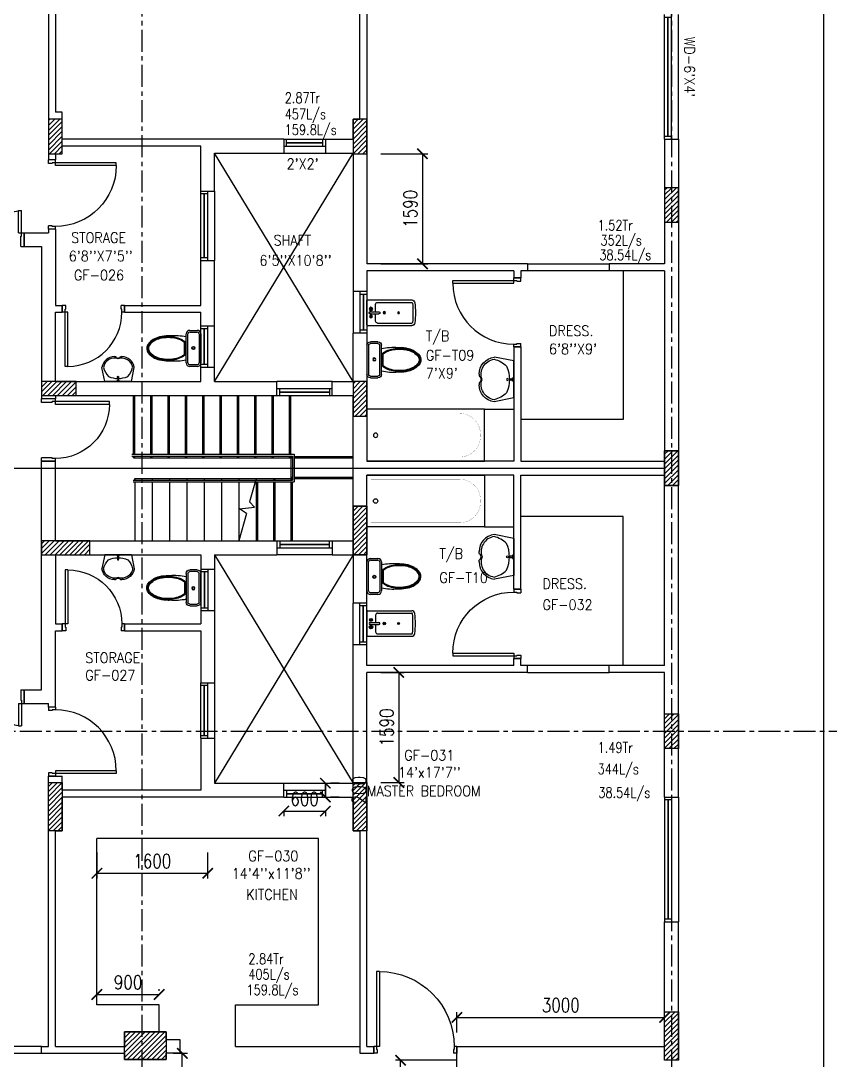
# Model space of a CAD drawing. Header units: millimetres. Extents: x -1288794 to 2153086, y -2701644 to -1428868.
# Drawn here: x 474160 to 485851, y -1500119 to -1485109 of the extents above; entities that cross this region are included whole.
import ezdxf

# ---------------------------------------------------------------- set-up
doc = ezdxf.new("R2010")
doc.units = ezdxf.units.MM
doc.header["$LTSCALE"] = 100
doc.header["$PDMODE"] = 34
doc.linetypes.add('CENTER', pattern=[50.8, 31.75, -6.35, 6.35, -6.35])
doc.linetypes.add('DASHED2', pattern=[9.525, 6.35, -3.175])
for name, color, linetype in [('A-ANNO-TEXT', 8, 'Continuous'), ('A-AREA', 8, 'CENTER'), ('A-DOOR', 4, 'Continuous'), ('A-FLOR-OVHD', 4, 'DASHED2'), ('A-FLOR-PFIX', 8, 'Continuous'), ('A-FLOR-SPCL', 8, 'Continuous'), ('A-FLOR-STRS', 8, 'Continuous'), ('A-GLAZ', 5, 'Continuous'), ('A-GRID', 253, 'CENTER'), ('A-WALL-FULL', 8, 'Continuous'), ('AC-HLTEXT', 100, 'Continuous'), ('AC-SAD TEXT', 3, 'Continuous'), ('S-COL- HACT.', 9, 'Continuous'), ('S-COL.', 8, 'Continuous')]:
    doc.layers.add(name, color=color, linetype=linetype)
doc.styles.add('ROMANS', font='romans.shx', dxfattribs={"width": 0.8})
doc.styles.add('SIMPLEX', font='simplex.shx', dxfattribs={"width": 0.8})
doc.dimstyles.new('100 of DIM2', dxfattribs={"dimscale": 0, "dimtxt": 200, "dimasz": 150, "dimexe": 75, "dimexo": 200, "dimgap": 75, "dimtad": 1, "dimdec": 0, "dimrnd": 5, "dimzin": 0, "dimdsep": 46, "dimtxsty": 'ROMANS', "dimblk": 'ARCHTICK', "dimcen": 100, "dimclrd": 94, "dimclre": 94, "dimclrt": 2, "dimadec": 0, "dimazin": 0, "dimtfac": 1, "dimtdec": 0, "dimtofl": 0, "dimtmove": 2, "dimatfit": 3, "dimldrblk": 'OPEN90', "dimfxl": 75, "dimtolj": 1, "dimtzin": 0, "dimarcsym": 0})
pattern_1 = [(45, (1580014.344, -1109556.65), (-35.355339, 35.355339), [])]

# ---------------------------------------------------------------- blocks, each defined once
blk = doc.blocks.new('W-180')
for p, q in [((1800, 100), (0, 100)), ((1800, 0), (0, 0)), ((40, 0), (40, 100)), ((1760, 100), (1760, 0))]:
    blk.add_line(p, q)
at = {"linetype": 'Continuous'}
for p, q in [((1760, 53), (40, 53)), ((1760, 47), (40, 47))]:
    blk.add_line(p, q, dxfattribs=at)
blk = doc.blocks.new('D-100-R1')
for p, q in [((-80, 980), (-80, 100)), ((-80, 980), (-40, 980)), ((-40, 980), (-40, 55)), ((-1000, 100), (-1000, 0)), ((-1000, 100), (-960, 100)), ((-960, 100), (-960, 55)), ((-960, 55), (-950, 55)), ((-950, 55), (-950, 0)), ((-80, 100), (0, 100)), ((-50, 55), (-50, 0)), ((-50, 55), (-40, 55)), ((-50, 0), (0, 0)), ((0, 100), (0, 0)), ((-1000, 0), (-950, 0))]:
    blk.add_line(p, q)
at = {"linetype": 'Continuous'}
blk.add_arc((-80, 100), 880, 90, 180, dxfattribs=at)
blk = doc.blocks.new('LAV-4')
for p, q in [((-266, 0), (-322, -283)), ((-266, 0), (268, 0)), ((268, 0), (324, -280)), ((-48, -500), (-75, -500)), ((75, -500), (50, -500))]:
    blk.add_line(p, q)
for points in [[(-25, 0), (-25, -18), (25, -18), (25, 0)], [(-9, -20), (-9, -57), (8, -57), (8, -20)]]:
    blk.add_lwpolyline(points, close=True)
blk.add_circle((0, -91), 15.4)
for centre, radius, start, end in [((74, -366), 375, 135.3333, 167.1432), ((0, -539), 477, 66.1261, 113.874), ((-74, -366), 375, 12.5199, 44.6667), ((-75, -250), 250, 187.6784, 270), ((-75, -250), 220, 188.5814, 289.9523), ((75, -250), 220, 250.0878, 350.8515), ((75, -250), 250, 270, 353.0121), ((1, -527), 55.9, 28.7827, 151.2173), ((50, -499), 0, 238.1883, 0)]:
    blk.add_arc(centre, radius, start, end)
blk = doc.blocks.new('BT-2')
blk.add_lwpolyline([(0, 750), (1700, 750), (1700, 0), (0, 0)], close=True)
at = {"const_width": 2}
blk.add_lwpolyline([(60, 690), (1340, 690, -0.414214), (1640, 390), (1640, 360, -0.414214), (1340, 60), (60, 60)], format="xyb", close=True, dxfattribs=at)
blk.add_circle((125, 375), 31.9)
blk = doc.blocks.new('W-80')
for p, q in [((800, 100), (0, 100)), ((800, 0), (0, 0)), ((40, 0), (40, 100)), ((760, 100), (760, 0))]:
    blk.add_line(p, q)
at = {"linetype": 'Continuous'}
for p, q in [((760, 53), (40, 53)), ((760, 47), (40, 47))]:
    blk.add_line(p, q, dxfattribs=at)
blk = doc.blocks.new('BIDET-1')
for p, q in [((175, 0), (-175, 0)), ((-185, -10), (-185, -649)), ((-15, -125), (-120, -125)), ((-39, -59), (-69, -59)), ((-54, -44), (-54, -74)), ((-15, -54), (-15, -174)), ((15, -54), (15, -174)), ((120, -125), (15, -125)), ((39, -59), (69, -59)), ((54, -44), (54, -74)), ((185, -10), (185, -649)), ((-150, -155), (-150, -649)), ((12, -250), (-12, -250)), ((-9, -259), (9, -241)), ((-9, -241), (9, -259)), ((0, -238), (0, -262)), ((150, -155), (150, -649))]:
    blk.add_line(p, q)
for centre, radius in [((-54, -59), 25), ((-54, -59), 20), ((-54, -59), 15.2), ((-54, -59), 10.2), ((54, -59), 20), ((54, -59), 15.2), ((54, -59), 10.2), ((0, -250), 17.5), ((0, -250), 12.5), ((0, -457), 12.5), ((0, -457), 10)]:
    blk.add_circle(centre, radius)
for centre, radius, start, end in [((-175, -10), 10, 90, 180), ((175, -10), 10, 0, 90), ((-120, -155), 30, 90, 180), ((0, -54), 20, 318.5904, 221.4096), ((0, -54), 15, 0, 180), ((120, -155), 30, 0, 90), ((0, -174), 15, 180, 0), ((-140, -649), 45, 180, 265.2062), ((-140, -649), 10, 180, 265.2062), ((0, 1020), 1720, 265.2062, 274.7938), ((0, 1020), 1685, 265.2062, 274.7938), ((140, -649), 10, 274.7938, 0), ((140, -649), 45, 274.7938, 0)]:
    blk.add_arc(centre, radius, start, end)
blk = doc.blocks.new('WC-1')
for p, q in [((-210, 0), (210, 0)), ((-260, -160), (-260, -50)), ((-235, -160), (-235, -50)), ((-210, -25), (210, -25)), ((235, -50), (235, -160)), ((260, -50), (260, -160)), ((210, -185), (-210, -185)), ((210, -210), (-210, -210)), ((91, -223), (-91, -223)), ((86, -235), (-86, -235))]:
    blk.add_line(p, q)
for radius in [22.1, 17.1]:
    blk.add_circle((-6, -107), radius)
for centre, radius, start, end in [((-210, -50), 50, 90, 180), ((-210, -50), 25, 90, 180), ((210, -50), 50, 360, 90), ((210, -50), 25, 360, 90), ((-210, -160), 50, 180, 270), ((-210, -160), 25, 180, 270), ((722, -383), 904, 168.9529, 184.0632), ((178, -428), 341, 149.8586, 166.4766), ((178, -428), 328, 149.8586, 166.4766), ((69, -365), 214, 138.4152, 149.8586), ((69, -365), 201, 139.9943, 149.8586), ((-69, -365), 201, 30.1414, 40.0057), ((-69, -365), 214, 30.1414, 41.5848), ((-178, -428), 328, 13.5234, 30.1414), ((-178, -428), 341, 13.5234, 30.1414), ((210, -160), 25, 270, 360), ((210, -160), 50, 270, 360), ((352, -470), 532, 177.5541, 180), ((352, -470), 520, 166.4766, 180), ((352, -470), 507, 166.4766, 180), ((-352, -470), 507, 360, 13.5234), ((-352, -470), 520, 360, 13.5234), ((-352, -470), 532, 360, 2.4459), ((352, -470), 532, 180, 193.5234), ((352, -470), 520, 180, 193.5234), ((178, -512), 353, 193.5234, 210.1414), ((352, -470), 507, 180, 193.5234), ((178, -512), 341, 193.5234, 210.1414), ((178, -512), 328, 193.5234, 210.1414), ((-178, -512), 328, 329.8586, 346.4766), ((-178, -512), 341, 329.8586, 346.4766), ((-178, -512), 353, 329.8586, 346.4766), ((-352, -470), 507, 346.4766, 360), ((-352, -470), 520, 346.4766, 360), ((-352, -470), 532, 346.4766, 360), ((69, -575), 226, 210.1414, 234.4972), ((69, -575), 214, 210.1414, 234.4972), ((69, -575), 201, 210.1414, 234.4972), ((0, -672), 95.9, 234.4972, 270), ((0, -672), 83.4, 234.4972, 270), ((0, -672), 83.4, 270, 305.5028), ((0, -672), 95.9, 270, 305.5028), ((-69, -575), 201, 305.5028, 329.8586), ((-69, -575), 214, 305.5028, 329.8586), ((-69, -575), 226, 305.5028, 329.8586), ((0, -672), 108, 234.4972, 270), ((0, -672), 108, 270, 305.5028)]:
    blk.add_arc(centre, radius, start, end)
at = {"linetype": 'Continuous', "ltscale": 50}
blk.add_arc((-722, -383), 904, 355.9368, 11.0471, dxfattribs=at)
blk = doc.blocks.new('W-60')
for p, q in [((600, 100), (0, 100)), ((600, 0), (0, 0)), ((40, 0), (40, 100)), ((560, 100), (560, 0))]:
    blk.add_line(p, q)
at = {"linetype": 'Continuous'}
for p, q in [((560, 53), (40, 53)), ((560, 47), (40, 47))]:
    blk.add_line(p, q, dxfattribs=at)
blk = doc.blocks.new('D-130-R')
for p, q in [((1220, 200), (1220, 1100)), ((1220, 1100), (1260, 1100)), ((1260, 200), (1260, 1100)), ((80, 520), (40, 520)), ((40, 200), (40, 520)), ((80, 200), (80, 520)), ((0, 0), (0, 200)), ((80, 200), (0, 200)), ((40, 150), (40, 200)), ((1300, 200), (1220, 200)), ((1260, 150), (1260, 200)), ((1300, 0), (1300, 200)), ((50, 0), (0, 0)), ((50, 150), (40, 150)), ((50, 0), (50, 150)), ((1260, 150), (1250, 150)), ((1250, 0), (1250, 150)), ((1300, 0), (1250, 0))]:
    blk.add_line(p, q)
for centre, radius, start, end in [((1260, 200), 900, 92.5473, 180), ((40, 200), 320, 0, 82.8192)]:
    blk.add_arc(centre, radius, start, end)
blk = doc.blocks.new('D-90-R1')
for p, q in [((-80, 880), (-40, 880)), ((-80, 880), (-80, 100)), ((-40, 880), (-40, 55)), ((-900, 100), (-860, 100)), ((-900, 100), (-900, 0)), ((-860, 100), (-860, 55)), ((-860, 55), (-850, 55)), ((-850, 55), (-850, 0)), ((-80, 100), (0, 100)), ((-50, 55), (-40, 55)), ((-50, 55), (-50, 0)), ((-50, 0), (0, 0)), ((0, 100), (0, 0)), ((-900, 0), (-850, 0))]:
    blk.add_line(p, q)
at = {"linetype": 'Continuous'}
blk.add_arc((-80, 100), 780, 90, 180, dxfattribs=at)
blk = doc.blocks.new('W-100')
for p, q in [((1000, 100), (0, 100)), ((1000, 0), (0, 0)), ((40, 0), (40, 100)), ((960, 100), (960, 0))]:
    blk.add_line(p, q)
at = {"linetype": 'Continuous'}
for p, q in [((960, 53), (40, 53)), ((960, 47), (40, 47))]:
    blk.add_line(p, q, dxfattribs=at)
blk = doc.blocks.new('D-90-R')
for p, q in [((-80, 980), (-40, 980)), ((-80, 980), (-80, 200)), ((-40, 980), (-40, 155)), ((-900, 200), (-860, 200)), ((-900, 200), (-900, 0)), ((-860, 200), (-860, 155)), ((-860, 155), (-850, 155)), ((-850, 155), (-850, 0)), ((-80, 200), (0, 200)), ((-50, 155), (-40, 155)), ((-50, 155), (-50, 0)), ((0, 200), (0, 0)), ((-50, 0), (0, 0)), ((-900, 0), (-850, 0))]:
    blk.add_line(p, q)
at = {"linetype": 'Continuous'}
blk.add_arc((-80, 200), 780, 90, 180, dxfattribs=at)
blk = doc.blocks.new('D-120-R1')
for p, q in [((-80, 1180), (-40, 1180)), ((-80, 1180), (-80, 100)), ((-40, 1180), (-40, 55)), ((-1200, 100), (-1160, 100)), ((-1200, 100), (-1200, 0)), ((-1160, 100), (-1160, 55)), ((-1160, 55), (-1150, 55)), ((-1150, 55), (-1150, 0)), ((-80, 100), (0, 100)), ((-50, 55), (-40, 55)), ((-50, 55), (-50, 0)), ((-50, 0), (0, 0)), ((0, 100), (0, 0)), ((-1200, 0), (-1150, 0))]:
    blk.add_line(p, q)
at = {"linetype": 'Continuous'}
blk.add_arc((-80, 100), 1080, 90, 180, dxfattribs=at)
blk = doc.blocks.new('_ArchTick')
at = {"color": 0, "linetype": 'ByBlock', "const_width": 0.15}
blk.add_lwpolyline([(-0.5, -0.5), (0.5, 0.5)], dxfattribs=at)
blk = doc.blocks.new('*D101')
at = {"layer": 'AC-HLTEXT', "color": 94, "lineweight": -2, "transparency": 16777216}
for p, q in [((479359, -1487029), (480037, -1487029)), ((479962, -1487029), (479962, -1488619)), ((479359, -1488619), (480037, -1488619))]:
    blk.add_line(p, q, dxfattribs=at)
at = {"layer": 'Defpoints', "color": 0, "transparency": 16777216}
for p in [(479159, -1487029), (479159, -1488619), (479962, -1488619)]:
    blk.add_point(p, dxfattribs=at)
at = {"layer": 'AC-HLTEXT', "color": 94, "lineweight": -2, "transparency": 16777216, "xscale": 150, "yscale": 150, "zscale": 150}
for p, rotation in [((479962, -1487029), 90), ((479962, -1488619), 270)]:
    blk.add_blockref('_ArchTick', p, dxfattribs=dict(at, rotation=rotation))
at = {"layer": 'AC-HLTEXT', "color": 2, "transparency": 16777216, "insert": (479787, -1487824), "char_height": 200, "attachment_point": 5, "rotation": 90, "style": 'ROMANS'}
blk.add_mtext('\\A1;1590', dxfattribs=at)
blk = doc.blocks.new('*D120')
at = {"layer": 'AC-HLTEXT', "color": 94, "lineweight": -2, "transparency": 16777216}
for p, q in [((479359, -1494519), (479695, -1494519)), ((479620, -1494519), (479620, -1496108)), ((479359, -1496108), (479695, -1496108))]:
    blk.add_line(p, q, dxfattribs=at)
at = {"layer": 'Defpoints', "color": 0, "transparency": 16777216}
for p in [(479159, -1494519), (479159, -1496108), (479620, -1496108)]:
    blk.add_point(p, dxfattribs=at)
at = {"layer": 'AC-HLTEXT', "color": 94, "lineweight": -2, "transparency": 16777216, "xscale": 150, "yscale": 150, "zscale": 150}
for p, rotation in [((479620, -1494519), 90), ((479620, -1496108), 270)]:
    blk.add_blockref('_ArchTick', p, dxfattribs=dict(at, rotation=rotation))
at = {"layer": 'AC-HLTEXT', "color": 2, "transparency": 16777216, "insert": (479445, -1495313), "char_height": 200, "attachment_point": 5, "rotation": 90, "style": 'ROMANS'}
blk.add_mtext('\\A1;1590', dxfattribs=at)
blk = doc.blocks.new('*D121')
at = {"layer": 'AC-HLTEXT', "color": 94, "lineweight": -2, "transparency": 16777216}
for p, q in [((480459, -1499719), (480459, -1499425)), ((483459, -1499719), (483459, -1499425)), ((480459, -1499500), (483459, -1499500))]:
    blk.add_line(p, q, dxfattribs=at)
at = {"layer": 'Defpoints', "color": 0, "transparency": 16777216}
for p in [(483459, -1499500), (480459, -1499919), (483459, -1499919)]:
    blk.add_point(p, dxfattribs=at)
at = {"layer": 'AC-HLTEXT', "color": 94, "lineweight": -2, "transparency": 16777216, "xscale": 150, "yscale": 150, "zscale": 150, "rotation": 180}
blk.add_blockref('_ArchTick', (480459, -1499500), dxfattribs=at)
at = {"layer": 'AC-HLTEXT', "color": 94, "lineweight": -2, "transparency": 16777216, "xscale": 150, "yscale": 150, "zscale": 150}
blk.add_blockref('_ArchTick', (483459, -1499500), dxfattribs=at)
at = {"layer": 'AC-HLTEXT', "color": 2, "transparency": 16777216, "insert": (481959, -1499325), "char_height": 200, "attachment_point": 5, "style": 'ROMANS'}
blk.add_mtext('\\A1;3000', dxfattribs=at)
blk = doc.blocks.new('*D126')
at = {"layer": 'AC-HLTEXT', "color": 94, "lineweight": -2, "transparency": 16777216}
for p, q in [((476359, -1500019), (476568, -1500019)), ((476493, -1501569), (476493, -1500019)), ((476359, -1501569), (476568, -1501569))]:
    blk.add_line(p, q, dxfattribs=at)
at = {"layer": 'Defpoints', "color": 0, "transparency": 16777216}
for p in [(476159, -1500019), (476493, -1500019), (476159, -1501569)]:
    blk.add_point(p, dxfattribs=at)
at = {"layer": 'AC-HLTEXT', "color": 94, "lineweight": -2, "transparency": 16777216, "xscale": 150, "yscale": 150, "zscale": 150}
for p, rotation in [((476493, -1500019), 90), ((476493, -1501569), 270)]:
    blk.add_blockref('_ArchTick', p, dxfattribs=dict(at, rotation=rotation))
at = {"layer": 'AC-HLTEXT', "color": 2, "transparency": 16777216, "insert": (476318, -1500794), "char_height": 200, "attachment_point": 5, "rotation": 90, "style": 'ROMANS'}
blk.add_mtext('\\A1;1550', dxfattribs=at)
blk = doc.blocks.new('*D127')
at = {"layer": 'AC-HLTEXT', "color": 94, "lineweight": -2, "transparency": 16777216}
for p, q in [((480459, -1500119), (479570, -1500119)), ((479645, -1501619), (479645, -1500119)), ((480459, -1501619), (479570, -1501619))]:
    blk.add_line(p, q, dxfattribs=at)
at = {"layer": 'Defpoints', "color": 0, "transparency": 16777216}
for p in [(479645, -1500119), (480659, -1500119), (480659, -1501619)]:
    blk.add_point(p, dxfattribs=at)
at = {"layer": 'AC-HLTEXT', "color": 94, "lineweight": -2, "transparency": 16777216, "xscale": 150, "yscale": 150, "zscale": 150}
for p, rotation in [((479645, -1500119), 90), ((479645, -1501619), 270)]:
    blk.add_blockref('_ArchTick', p, dxfattribs=dict(at, rotation=rotation))
at = {"layer": 'AC-HLTEXT', "color": 2, "transparency": 16777216, "insert": (479470, -1500869), "char_height": 200, "attachment_point": 5, "rotation": 90, "style": 'ROMANS'}
blk.add_mtext('\\A1;1500', dxfattribs=at)
blk = doc.blocks.new('*D128')
at = {"layer": 'AC-HLTEXT', "color": 94, "lineweight": -2, "transparency": 16777216}
for p, q in [((475259, -1499119), (475259, -1499095)), ((475259, -1499170), (476159, -1499170)), ((476159, -1499119), (476159, -1499095))]:
    blk.add_line(p, q, dxfattribs=at)
at = {"layer": 'Defpoints', "color": 0, "transparency": 16777216}
for p in [(476159, -1499170), (475259, -1499319), (476159, -1499319)]:
    blk.add_point(p, dxfattribs=at)
at = {"layer": 'AC-HLTEXT', "color": 94, "lineweight": -2, "transparency": 16777216, "xscale": 150, "yscale": 150, "zscale": 150, "rotation": 180}
blk.add_blockref('_ArchTick', (475259, -1499170), dxfattribs=at)
at = {"layer": 'AC-HLTEXT', "color": 94, "lineweight": -2, "transparency": 16777216, "xscale": 150, "yscale": 150, "zscale": 150}
blk.add_blockref('_ArchTick', (476159, -1499170), dxfattribs=at)
at = {"layer": 'AC-HLTEXT', "color": 2, "transparency": 16777216, "insert": (475709, -1498995), "char_height": 200, "attachment_point": 5, "style": 'ROMANS'}
blk.add_mtext('\\A1;900', dxfattribs=at)
blk = doc.blocks.new('*D129')
at = {"layer": 'AC-HLTEXT', "color": 94, "lineweight": -2, "transparency": 16777216}
for p, q in [((475259, -1497119), (475259, -1497494)), ((476859, -1497119), (476859, -1497494)), ((475259, -1497419), (476859, -1497419))]:
    blk.add_line(p, q, dxfattribs=at)
at = {"layer": 'Defpoints', "color": 0, "transparency": 16777216}
for p in [(475259, -1496919), (476859, -1496919), (476859, -1497419)]:
    blk.add_point(p, dxfattribs=at)
at = {"layer": 'AC-HLTEXT', "color": 94, "lineweight": -2, "transparency": 16777216, "xscale": 150, "yscale": 150, "zscale": 150, "rotation": 180}
blk.add_blockref('_ArchTick', (475259, -1497419), dxfattribs=at)
at = {"layer": 'AC-HLTEXT', "color": 94, "lineweight": -2, "transparency": 16777216, "xscale": 150, "yscale": 150, "zscale": 150}
blk.add_blockref('_ArchTick', (476859, -1497419), dxfattribs=at)
at = {"layer": 'AC-HLTEXT', "color": 2, "transparency": 16777216, "insert": (476059, -1497244), "char_height": 200, "attachment_point": 5, "style": 'ROMANS'}
blk.add_mtext('\\A1;1600', dxfattribs=at)
blk = doc.blocks.new('*D130')
at = {"layer": 'AC-HLTEXT', "color": 94, "lineweight": -2, "transparency": 16777216}
for p, q in [((478559, -1496119), (478559, -1496319)), ((478759, -1496119), (478634, -1496119)), ((478759, -1496319), (478634, -1496319))]:
    blk.add_line(p, q, dxfattribs=at)
at = {"layer": 'Defpoints', "color": 0, "transparency": 16777216}
for p in [(478559, -1496119), (478559, -1496319), (478559, -1496319)]:
    blk.add_point(p, dxfattribs=at)
at = {"layer": 'AC-HLTEXT', "color": 94, "lineweight": -2, "transparency": 16777216, "xscale": 150, "yscale": 150, "zscale": 150}
for p, rotation in [((478559, -1496119), 90), ((478559, -1496319), 270)]:
    blk.add_blockref('_ArchTick', p, dxfattribs=dict(at, rotation=rotation))
at = {"layer": 'AC-HLTEXT', "color": 2, "transparency": 16777216, "insert": (479047, -1496219), "char_height": 200, "attachment_point": 5, "rotation": 90, "style": 'ROMANS'}
blk.add_mtext('\\A1;200', dxfattribs=at)
blk = doc.blocks.new('*D131')
at = {"layer": 'AC-HLTEXT', "color": 94, "lineweight": -2, "transparency": 16777216}
for p, q in [((477959, -1496519), (477959, -1496596)), ((477959, -1496521), (478559, -1496521)), ((478559, -1496519), (478559, -1496596))]:
    blk.add_line(p, q, dxfattribs=at)
at = {"layer": 'Defpoints', "color": 0, "transparency": 16777216}
for p in [(477959, -1496319), (478559, -1496319), (478559, -1496521)]:
    blk.add_point(p, dxfattribs=at)
at = {"layer": 'AC-HLTEXT', "color": 94, "lineweight": -2, "transparency": 16777216, "xscale": 150, "yscale": 150, "zscale": 150, "rotation": 180}
blk.add_blockref('_ArchTick', (477959, -1496521), dxfattribs=at)
at = {"layer": 'AC-HLTEXT', "color": 94, "lineweight": -2, "transparency": 16777216, "xscale": 150, "yscale": 150, "zscale": 150}
blk.add_blockref('_ArchTick', (478559, -1496521), dxfattribs=at)
at = {"layer": 'AC-HLTEXT', "color": 2, "transparency": 16777216, "insert": (478259, -1496346), "char_height": 200, "attachment_point": 5, "style": 'ROMANS'}
blk.add_mtext('\\A1;600', dxfattribs=at)

msp = doc.modelspace()

# ---------------------------------------------------------------- hatches: boundary and pattern name
at = {"layer": 'S-COL- HACT.', "linetype": 'Continuous', "ltscale": 3}
h = msp.add_hatch(dxfattribs=at)
h.set_pattern_fill('ANSI31', color=256, scale=400, style=0)
h.set_pattern_definition(pattern_1)
h.paths.add_polyline_path([(474559.2, -1486529.4), (474559.2, -1487029.4), (474759.2, -1487029.4), (474759.2, -1486529.4)])
h = msp.add_hatch(dxfattribs=at)
h.set_pattern_fill('ANSI31', color=256, scale=400, style=0)
h.set_pattern_definition(pattern_1)
h.paths.add_polyline_path([(478959.2, -1486529.4), (478959.2, -1487029.4), (479159.2, -1487029.4), (479159.2, -1486529.4)])
h = msp.add_hatch(dxfattribs=at)
h.set_pattern_fill('ANSI31', color=256, scale=400, style=0)
h.set_pattern_definition(pattern_1)
h.paths.add_polyline_path([(483459.2, -1487518.6), (483459.2, -1488018.6), (483659.2, -1488018.6), (483659.2, -1487518.6)])
h = msp.add_hatch(dxfattribs=at)
h.set_pattern_fill('ANSI31', color=256, scale=400, style=0)
h.set_pattern_definition(pattern_1)
h.paths.add_polyline_path([(474459.2, -1490518.6), (474959.2, -1490518.6), (474959.2, -1490318.6), (474459.2, -1490318.6)])
h = msp.add_hatch(dxfattribs=at)
h.set_pattern_fill('ANSI31', color=256, scale=400, style=0)
h.set_pattern_definition(pattern_1)
h.paths.add_polyline_path([(478959.2, -1490818.6), (479159.2, -1490818.6), (479159.2, -1490318.6), (478959.2, -1490318.6)])
h = msp.add_hatch(dxfattribs=at)
h.set_pattern_fill('ANSI31', color=256, scale=400, style=0)
h.set_pattern_definition(pattern_1)
h.paths.add_polyline_path([(483459.2, -1491818.6), (483459.2, -1491318.6), (483659.2, -1491318.6), (483659.2, -1491818.6)])
h = msp.add_hatch(dxfattribs=at)
h.set_pattern_fill('ANSI31', color=256, scale=400, style=0)
h.set_pattern_definition(pattern_1)
h.paths.add_polyline_path([(478959.2, -1492818.6), (479159.2, -1492818.6), (479159.2, -1492118.6), (478959.2, -1492118.6)])
h = msp.add_hatch(dxfattribs=at)
h.set_pattern_fill('ANSI31', color=256, scale=400, style=0)
h.set_pattern_definition(pattern_1)
h.paths.add_polyline_path([(474459.2, -1492818.6), (475159.2, -1492818.6), (475159.2, -1492618.6), (474459.2, -1492618.6)])
h = msp.add_hatch(dxfattribs=at)
h.set_pattern_fill('ANSI31', color=256, scale=400, style=0)
h.set_pattern_definition(pattern_1)
h.paths.add_polyline_path([(483459.2, -1495618.6), (483459.2, -1495118.6), (483659.2, -1495118.6), (483659.2, -1495618.6)])
h = msp.add_hatch(dxfattribs=at)
h.set_pattern_fill('ANSI31', color=256, scale=400, style=0)
h.set_pattern_definition(pattern_1)
h.paths.add_polyline_path([(474559.2, -1496807.9), (474559.2, -1496107.9), (474759.2, -1496107.9), (474759.2, -1496807.9)])
h = msp.add_hatch(dxfattribs=at)
h.set_pattern_fill('ANSI31', color=256, scale=400, style=0)
h.set_pattern_definition(pattern_1)
h.paths.add_polyline_path([(478959.2, -1496807.9), (478959.2, -1496107.9), (479159.2, -1496107.9), (479159.2, -1496807.9)])
h = msp.add_hatch(dxfattribs=at)
h.set_pattern_fill('ANSI31', color=256, scale=400, style=0)
h.set_pattern_definition(pattern_1)
h.paths.add_polyline_path([(483459.2, -1500118.6), (483459.2, -1499418.6), (483659.2, -1499418.6), (483659.2, -1500118.6)])
h = msp.add_hatch(dxfattribs=at)
h.set_pattern_fill('ANSI31', color=256, scale=400, style=0)
h.set_pattern_definition([(45, (1580014.344, -1109546.65), (-35.355339, 35.355339), [])])
h.paths.add_polyline_path([(475659.2, -1499708.6), (476259.2, -1499708.6), (476259.2, -1500108.6), (475659.2, -1500108.6)])

# ---------------------------------------------------------------- linework, layer by layer
at = {"layer": 'A-AREA', "ltscale": 15}
msp.add_line((485759.2, -1512568.6), (485759.2, -1469568.6), dxfattribs=at)
at = {"layer": 'A-FLOR-OVHD', "linetype": 'Continuous', "ltscale": 3}
for p, q in [((481480, -1488618.6), (482659.2, -1488618.6)), ((482659.2, -1488718.6), (481480, -1488718.6)), ((482659.2, -1494418.6), (481480, -1494418.6)), ((481480, -1494518.6), (482659.2, -1494518.6)), ((474459.2, -1499918.6), (472659.2, -1499918.6)), ((472659.2, -1500018.6), (474459.2, -1500018.6))]:
    msp.add_line(p, q, dxfattribs=at)
at = {"layer": 'A-FLOR-OVHD', "linetype": 'Continuous'}
for p, q in [((475809.2, -1491368.6), (475809.2, -1490518.6)), ((476059.2, -1491368.6), (476059.2, -1490518.6)), ((476309.2, -1491368.6), (476309.2, -1490518.6)), ((476559.2, -1491368.6), (476559.2, -1490518.6)), ((476809.2, -1491368.6), (476809.2, -1490518.6)), ((477059.2, -1491368.6), (477059.2, -1490518.6)), ((477309.2, -1491368.6), (477309.2, -1490518.6)), ((477559.2, -1491368.6), (477559.2, -1490518.6)), ((477809.2, -1491368.6), (477809.2, -1490518.6)), ((478059.2, -1491368.6), (478059.2, -1490518.6)), ((478109.2, -1491418.6), (478959.2, -1491418.6)), ((475809.2, -1491718.6), (475809.2, -1491743.6)), ((475809.2, -1491768.6), (475809.2, -1492618.6)), ((476059.2, -1491718.6), (476059.2, -1491743.6)), ((476059.2, -1491768.6), (476059.2, -1492618.6)), ((476309.2, -1491718.6), (476309.2, -1491743.6)), ((476309.2, -1491768.6), (476309.2, -1492618.6)), ((476559.2, -1491718.6), (476559.2, -1491743.6)), ((476559.2, -1491768.6), (476559.2, -1492618.6)), ((476809.2, -1491718.6), (476809.2, -1491743.6)), ((476809.2, -1491768.6), (476809.2, -1492618.6)), ((477059.2, -1491718.6), (477059.2, -1491743.6)), ((477059.2, -1491768.6), (477059.2, -1492618.6)), ((477309.2, -1491718.6), (477309.2, -1491743.6)), ((477309.2, -1491768.6), (477309.2, -1492618.6)), ((477559.2, -1491768.6), (477559.2, -1492618.6)), ((477809.2, -1491768.6), (477809.2, -1492618.6)), ((478059.2, -1491768.6), (478059.2, -1492618.6)), ((478109.2, -1491718.6), (478959.2, -1491718.6))]:
    msp.add_line(p, q, dxfattribs=at)
at = {"layer": 'A-FLOR-PFIX', "ltscale": 3}
for p, q in [((480859.2, -1490718.6), (481280, -1490718.6)), ((480859.2, -1492418.6), (481280, -1492418.6))]:
    msp.add_line(p, q, dxfattribs=at)
at = {"layer": 'A-FLOR-SPCL', "ltscale": 3}
for p, q in [((476959.2, -1490318.6), (478959.2, -1487018.6)), ((478959.2, -1490318.6), (476959.2, -1487018.6)), ((482859.2, -1488718.6), (482859.2, -1490868.6)), ((482859.2, -1490868.6), (481380, -1490868.6)), ((482859.2, -1492268.6), (481380, -1492268.6)), ((482859.2, -1494418.6), (482859.2, -1492268.6)), ((478959.2, -1492818.6), (476959.2, -1496118.6)), ((476959.2, -1492818.6), (478959.2, -1496118.6)), ((478459.2, -1496918.6), (475259.2, -1496918.6)), ((475259.2, -1499318.6), (475259.2, -1496918.6)), ((478459.2, -1499318.6), (478459.2, -1496918.6)), ((476159.2, -1499318.6), (475259.2, -1499318.6)), ((476159.2, -1499708.6), (476159.2, -1499318.6)), ((477259.2, -1499918.6), (477259.2, -1499318.6)), ((477259.2, -1499318.6), (478459.2, -1499318.6)), ((477259.2, -1499918.6), (479059.2, -1499918.6))]:
    msp.add_line(p, q, dxfattribs=at)
at = {"layer": 'A-FLOR-STRS', "ltscale": 3}
for p, q in [((475789.2, -1491368.6), (475789.2, -1490518.6)), ((476039.2, -1491368.6), (476039.2, -1490518.6)), ((476289.2, -1491368.6), (476289.2, -1490518.6)), ((476539.2, -1491368.6), (476539.2, -1490518.6)), ((476789.2, -1491368.6), (476789.2, -1490518.6)), ((477039.2, -1491368.6), (477039.2, -1490518.6)), ((477289.2, -1491368.6), (477289.2, -1490518.6)), ((477539.2, -1491368.6), (477539.2, -1490518.6)), ((477789.2, -1491368.6), (477789.2, -1490518.6)), ((478039.2, -1491368.6), (478039.2, -1490518.6)), ((475764.2, -1491368.6), (478109.2, -1491368.6)), ((478109.2, -1491368.6), (478109.2, -1491768.6)), ((475764.2, -1491393.6), (478084.2, -1491393.6)), ((475789.2, -1491418.6), (475789.2, -1491393.6)), ((475789.2, -1491418.6), (478059.2, -1491418.6)), ((475809.2, -1491418.6), (475809.2, -1491393.6)), ((476039.2, -1491418.6), (476039.2, -1491393.6)), ((476059.2, -1491418.6), (476059.2, -1491393.6)), ((476289.2, -1491418.6), (476289.2, -1491393.6)), ((476309.2, -1491418.6), (476309.2, -1491393.6)), ((476539.2, -1491418.6), (476539.2, -1491393.6)), ((476559.2, -1491418.6), (476559.2, -1491393.6)), ((476789.2, -1491418.6), (476789.2, -1491393.6)), ((476809.2, -1491418.6), (476809.2, -1491393.6)), ((477039.2, -1491418.6), (477039.2, -1491393.6)), ((477059.2, -1491418.6), (477059.2, -1491393.6)), ((477289.2, -1491418.6), (477289.2, -1491393.6)), ((477309.2, -1491418.6), (477309.2, -1491393.6)), ((477539.2, -1491418.6), (477539.2, -1491393.6)), ((477559.2, -1491418.6), (477559.2, -1491393.6)), ((477789.2, -1491418.6), (477789.2, -1491393.6)), ((477809.2, -1491418.6), (477809.2, -1491393.6)), ((478039.2, -1491418.6), (478039.2, -1491393.6)), ((478059.2, -1491418.6), (478059.2, -1491393.6)), ((478059.2, -1491398.6), (478084.2, -1491398.6)), ((478059.2, -1491418.6), (478059.2, -1491718.6)), ((478059.2, -1491418.6), (478084.2, -1491418.6)), ((478084.2, -1491393.6), (478084.2, -1491743.6)), ((478109.2, -1491398.6), (478959.2, -1491398.6)), ((475784.2, -1491743.6), (478084.2, -1491743.6)), ((475784.2, -1491768.6), (478109.2, -1491768.6)), ((475809.2, -1491718.6), (478059.2, -1491718.6)), ((475809.2, -1491743.6), (475809.2, -1491718.6)), ((477559.2, -1491718.6), (477465.5, -1492055.9)), ((477559.2, -1491718.6), (477559.2, -1491743.6)), ((477579.2, -1491768.6), (477579.2, -1492618.6)), ((477809.2, -1491718.6), (477809.2, -1491743.6)), ((477829.2, -1491718.6), (477829.2, -1491743.6)), ((477829.2, -1491768.6), (477829.2, -1492618.6)), ((478059.2, -1491698.6), (478084.2, -1491698.6)), ((478059.2, -1491718.6), (478059.2, -1491743.6)), ((478059.2, -1491718.6), (478084.2, -1491718.6)), ((478059.2, -1491718.6), (478059.2, -1491743.6)), ((478079.2, -1491718.6), (478079.2, -1491743.6)), ((478079.2, -1491718.6), (478079.2, -1491743.6)), ((478079.2, -1491768.6), (478079.2, -1492618.6)), ((478079.2, -1491768.6), (478079.2, -1492618.6)), ((478109.2, -1491698.6), (478959.2, -1491698.6)), ((477321.3, -1492154.1), (477537.3, -1492133.4)), ((477537.3, -1492133.4), (477465.5, -1492055.9)), ((477418.2, -1492226.1), (477309.2, -1492618.6)), ((477418.2, -1492226.1), (477321.3, -1492154.1))]:
    msp.add_line(p, q, dxfattribs=at)
at = {"layer": 'A-GLAZ', "ltscale": 3}
for p, q in [((483659.2, -1486818.6), (483659.2, -1485018.6)), ((477959.2, -1487018.6), (478559.2, -1487018.6)), ((476959.2, -1487568.6), (476959.2, -1488568.6)), ((478959.2, -1489018.6), (478959.2, -1489618.6)), ((476959.2, -1490111.8), (476959.2, -1489511.8)), ((478659.2, -1490318.6), (477859.2, -1490318.6)), ((478659.2, -1492818.6), (477859.2, -1492818.6)), ((476959.2, -1493025.5), (476959.2, -1493625.5)), ((478959.2, -1494118.6), (478959.2, -1493518.6)), ((476959.2, -1494668.6), (476959.2, -1495468.6)), ((477959.2, -1496118.6), (478559.2, -1496118.6)), ((483659.2, -1496318.6), (483659.2, -1498118.6))]:
    msp.add_line(p, q, dxfattribs=at)
at = {"layer": 'A-GRID', "ltscale": 0.1}
for p, q in [((475909.2, -1466442.6), (475909.2, -1514577)), ((483559.2, -1466442.6), (483559.2, -1514577)), ((446205.8, -1495368.6), (489745.4, -1495368.6))]:
    msp.add_line(p, q, dxfattribs=at)
at = {"layer": 'A-WALL-FULL', "ltscale": 3}
for p, q in [((479059.2, -1486529.4), (479059.2, -1483118.6)), ((474559.2, -1483218.6), (474559.2, -1487118.6)), ((474659.2, -1483218.6), (474659.2, -1486429.4)), ((479159.2, -1483218.6), (479159.2, -1488618.6)), ((476759.2, -1486818.6), (474759.2, -1486818.6)), ((477959.2, -1486818.6), (476759.2, -1486818.6)), ((477959.2, -1486818.6), (477959.2, -1487018.6)), ((478559.2, -1486818.6), (478959.2, -1486818.6)), ((478559.2, -1486818.6), (478559.2, -1487018.6)), ((483459.2, -1486818.6), (483459.2, -1488618.6)), ((483459.2, -1486818.6), (483659.2, -1486818.6)), ((483659.2, -1486818.6), (483659.2, -1490277)), ((474659.2, -1487029.4), (474659.2, -1487118.6)), ((474659.2, -1487029.4), (474759.2, -1487029.4)), ((476759.2, -1486918.6), (474759.2, -1486918.6)), ((474759.2, -1487029.4), (474759.2, -1486918.6)), ((476759.2, -1487568.6), (476759.2, -1486918.6)), ((476959.2, -1487018.6), (477959.2, -1487018.6)), ((476959.2, -1487568.6), (476959.2, -1487018.6)), ((478559.2, -1487018.6), (478959.2, -1487018.6)), ((478959.2, -1487018.6), (478959.2, -1489018.6)), ((474659.2, -1487118.6), (474559.2, -1487118.6)), ((476759.2, -1487568.6), (476959.2, -1487568.6)), ((474209.2, -1488168.6), (474559.2, -1488168.6)), ((474209.2, -1488168.6), (474209.2, -1488368.6)), ((474559.2, -1488118.6), (474559.2, -1488168.6)), ((474659.2, -1488118.6), (474559.2, -1488118.6)), ((474659.2, -1488118.6), (474659.2, -1489218.6)), ((474209.2, -1488368.6), (474459.2, -1488368.6)), ((474459.2, -1488368.6), (474459.2, -1490568.6)), ((476759.2, -1489218.6), (476759.2, -1488568.6)), ((476759.2, -1488568.6), (476959.2, -1488568.6)), ((476959.2, -1489511.8), (476959.2, -1488568.6)), ((481480, -1488618.6), (479159.2, -1488618.6)), ((481480, -1488618.6), (481480, -1488718.6)), ((482659.2, -1488618.6), (482659.2, -1488718.6)), ((483459.2, -1488618.6), (482659.2, -1488618.6)), ((481280, -1488718.6), (479159.2, -1488718.6)), ((479159.2, -1488718.6), (479159.2, -1489018.6)), ((481280, -1488718.6), (481280, -1488818.6)), ((481380, -1488818.6), (481280, -1488818.6)), ((481480, -1488718.6), (481380, -1488718.6)), ((481380, -1488718.6), (481380, -1488818.6)), ((483459.2, -1488718.6), (482659.2, -1488718.6)), ((483459.2, -1488718.6), (483459.2, -1490277)), ((479159.2, -1489018.6), (478959.2, -1489018.6)), ((474659.2, -1489218.6), (474759.2, -1489218.6)), ((474759.2, -1489218.6), (474759.2, -1489318.6)), ((475659.2, -1489218.6), (476759.2, -1489218.6)), ((475659.2, -1489218.6), (475659.2, -1489318.6)), ((474659.2, -1490318.6), (474659.2, -1489318.6)), ((474659.2, -1489318.6), (474759.2, -1489318.6)), ((475659.2, -1489318.6), (476759.2, -1489318.6)), ((476759.2, -1489511.8), (476759.2, -1489318.6)), ((476759.2, -1489511.8), (476959.2, -1489511.8)), ((476759.2, -1489511.8), (476959.2, -1489511.8)), ((479159.2, -1489618.6), (478959.2, -1489618.6)), ((478959.2, -1490318.6), (478959.2, -1489618.6)), ((479159.2, -1489618.6), (479159.2, -1491468.6)), ((481280, -1489818.6), (481280, -1491468.6)), ((481380, -1489818.6), (481280, -1489818.6)), ((481380, -1489818.6), (481380, -1491468.6)), ((476759.2, -1490318.6), (476759.2, -1490111.8)), ((476759.2, -1490111.8), (476959.2, -1490111.8)), ((476959.2, -1490318.6), (476959.2, -1490111.8)), ((474659.2, -1490318.6), (476759.2, -1490318.6)), ((476959.2, -1490318.6), (477859.2, -1490318.6)), ((477859.2, -1490518.6), (477859.2, -1490318.6)), ((478659.2, -1490518.6), (478659.2, -1490318.6)), ((478659.2, -1490318.6), (478959.2, -1490318.6)), ((483459.2, -1490277), (483459.2, -1491468.6)), ((483659.2, -1490277), (483659.2, -1491568.6)), ((474659.2, -1490568.6), (474459.2, -1490568.6)), ((474659.2, -1490518.6), (477859.2, -1490518.6)), ((474659.2, -1490518.6), (474659.2, -1490568.6)), ((478659.2, -1490518.6), (478959.2, -1490518.6)), ((478959.2, -1492618.6), (478959.2, -1490518.6)), ((483459.2, -1490577), (483459.2, -1491468.6)), ((474459.2, -1494768.6), (474459.2, -1491468.6)), ((474459.2, -1491468.6), (474659.2, -1491468.6)), ((474659.2, -1492618.6), (474659.2, -1491468.6)), ((481280, -1491468.6), (479159.2, -1491468.6)), ((481380, -1491468.6), (483459.2, -1491468.6)), ((457043, -1491568.6), (483459.2, -1491568.6)), ((481280, -1491668.6), (479159.2, -1491668.6)), ((479159.2, -1493518.6), (479159.2, -1491668.6)), ((481280, -1493318.6), (481280, -1491668.6)), ((481380, -1491668.6), (483459.2, -1491668.6)), ((481380, -1493318.6), (481380, -1491668.6)), ((483459.2, -1493460.2), (483459.2, -1491668.6)), ((483659.2, -1493460.2), (483659.2, -1491568.6)), ((474659.2, -1492618.6), (477859.2, -1492618.6)), ((477859.2, -1492618.6), (477859.2, -1492818.6)), ((478659.2, -1492618.6), (478959.2, -1492618.6)), ((478659.2, -1492618.6), (478659.2, -1492818.6)), ((474659.2, -1492818.6), (476759.2, -1492818.6)), ((474659.2, -1492818.6), (474659.2, -1493818.6)), ((476759.2, -1492818.6), (476759.2, -1493025.5)), ((476959.2, -1492818.6), (477859.2, -1492818.6)), ((476959.2, -1492818.6), (476959.2, -1493025.5)), ((478659.2, -1492818.6), (478959.2, -1492818.6)), ((478959.2, -1492818.6), (478959.2, -1493518.6)), ((476759.2, -1493025.5), (476959.2, -1493025.5)), ((481380, -1493318.6), (481280, -1493318.6)), ((483459.2, -1494418.6), (483459.2, -1493460.2)), ((483659.2, -1496318.6), (483659.2, -1493460.2)), ((476759.2, -1493625.5), (476959.2, -1493625.5)), ((476759.2, -1493625.5), (476759.2, -1493818.6)), ((476759.2, -1493625.5), (476959.2, -1493625.5)), ((476959.2, -1493625.5), (476959.2, -1494668.6)), ((479159.2, -1493518.6), (478959.2, -1493518.6)), ((474659.2, -1493818.6), (474759.2, -1493818.6)), ((474659.2, -1495018.6), (474659.2, -1493918.6)), ((474659.2, -1493918.6), (474759.2, -1493918.6)), ((474759.2, -1493918.6), (474759.2, -1493818.6)), ((475659.2, -1493818.6), (476759.2, -1493818.6)), ((475659.2, -1493918.6), (475659.2, -1493818.6)), ((475659.2, -1493918.6), (476759.2, -1493918.6)), ((476759.2, -1493918.6), (476759.2, -1494668.6)), ((478959.2, -1496118.6), (478959.2, -1494118.6)), ((479159.2, -1494118.6), (478959.2, -1494118.6)), ((479159.2, -1494418.6), (479159.2, -1494118.6)), ((481380, -1494318.6), (481280, -1494318.6)), ((481280, -1494418.6), (481280, -1494318.6)), ((481380, -1494418.6), (481380, -1494318.6)), ((481280, -1494418.6), (479159.2, -1494418.6)), ((481480, -1494518.6), (479159.2, -1494518.6)), ((479159.2, -1499918.6), (479159.2, -1494518.6)), ((481480, -1494418.6), (481380, -1494418.6)), ((481480, -1494518.6), (481480, -1494418.6)), ((483459.2, -1494418.6), (482659.2, -1494418.6)), ((482659.2, -1494518.6), (482659.2, -1494418.6)), ((483459.2, -1494518.6), (482659.2, -1494518.6)), ((483459.2, -1496318.6), (483459.2, -1494518.6)), ((476759.2, -1494668.6), (476959.2, -1494668.6)), ((474209.2, -1494768.6), (474459.2, -1494768.6)), ((474209.2, -1494968.6), (474209.2, -1494768.6)), ((474209.2, -1494968.6), (474559.2, -1494968.6)), ((474559.2, -1495018.6), (474559.2, -1494968.6)), ((474659.2, -1495018.6), (474559.2, -1495018.6)), ((476759.2, -1495468.6), (476959.2, -1495468.6)), ((476759.2, -1495468.6), (476759.2, -1496218.6)), ((476959.2, -1495468.6), (476959.2, -1496118.6)), ((474559.2, -1499918.6), (474559.2, -1496018.6)), ((474659.2, -1496018.6), (474559.2, -1496018.6)), ((476959.2, -1496118.6), (477959.2, -1496118.6)), ((477959.2, -1496318.6), (477959.2, -1496118.6)), ((478559.2, -1496318.6), (478559.2, -1496118.6)), ((478559.2, -1496118.6), (478959.2, -1496118.6)), ((476759.2, -1496218.6), (474759.2, -1496218.6)), ((476759.2, -1496318.6), (474759.2, -1496318.6)), ((477959.2, -1496318.6), (476759.2, -1496318.6)), ((478559.2, -1496318.6), (478959.2, -1496318.6)), ((483459.2, -1496318.6), (483659.2, -1496318.6)), ((474659.2, -1499918.6), (474659.2, -1496807.9)), ((479059.2, -1496807.9), (479059.2, -1500018.6)), ((483459.2, -1498118.6), (483659.2, -1498118.6)), ((483459.2, -1499918.6), (483459.2, -1498118.6)), ((483659.2, -1500118.6), (483659.2, -1498118.6)), ((474459.2, -1500018.6), (474459.2, -1499918.6)), ((474459.2, -1499918.6), (474559.2, -1499918.6)), ((474659.2, -1499918.6), (475659.2, -1499918.6)), ((479159.2, -1499918.6), (479259.2, -1499918.6)), ((479259.2, -1500018.6), (479259.2, -1499918.6)), ((479259.2, -1499918.6), (479259.2, -1499918.6)), ((480459.2, -1500268.6), (480459.2, -1499918.6)), ((480459.2, -1499918.6), (483459.2, -1499918.6)), ((474459.2, -1500018.6), (475659.2, -1500018.6)), ((479059.2, -1500018.6), (479259.2, -1500018.6))]:
    msp.add_line(p, q, dxfattribs=at)
at = {"layer": 'A-WALL-FULL', "linetype": 'Continuous', "ltscale": 3}
for p, q in [((474759.2, -1486429.4), (474659.2, -1486429.4)), ((474759.2, -1486818.6), (474759.2, -1486429.4)), ((478959.2, -1486818.6), (478959.2, -1486529.4)), ((478959.2, -1486529.4), (479059.2, -1486529.4)), ((474559.2, -1496018.6), (474759.2, -1496018.6)), ((474759.2, -1496218.6), (474759.2, -1496018.6)), ((474759.2, -1496807.9), (474759.2, -1496318.6)), ((478959.2, -1496318.6), (478959.2, -1496807.9)), ((474659.2, -1496807.9), (474759.2, -1496807.9)), ((478959.2, -1496807.9), (479059.2, -1496807.9)), ((476259.2, -1499708.6), (475659.2, -1499708.6)), ((475659.2, -1499708.6), (475659.2, -1499918.6)), ((476259.2, -1499818.6), (476259.2, -1499708.6)), ((476259.2, -1499818.6), (476459.2, -1499818.6)), ((476459.2, -1499818.6), (476459.2, -1500018.6)), ((475659.2, -1500018.6), (475659.2, -1500108.6)), ((476459.2, -1500018.6), (476259.2, -1500018.6)), ((476259.2, -1500108.6), (476259.2, -1500018.6)), ((475659.2, -1500108.6), (476259.2, -1500108.6))]:
    msp.add_line(p, q, dxfattribs=at)
at = {"layer": 'S-COL.', "linetype": 'Continuous', "ltscale": 3}
for p, q in [((474959.2, -1490318.6), (474459.2, -1490318.6)), ((474459.2, -1490318.6), (474459.2, -1490518.6)), ((474959.2, -1490518.6), (474959.2, -1490318.6)), ((478959.2, -1492118.6), (478959.2, -1492818.6)), ((479159.2, -1492118.6), (478959.2, -1492118.6)), ((478959.2, -1492818.6), (478959.2, -1492118.6)), ((478959.2, -1492118.6), (479159.2, -1492118.6)), ((478959.2, -1492118.6), (478959.2, -1492818.6)), ((479159.2, -1492118.6), (478959.2, -1492118.6)), ((478959.2, -1492818.6), (478959.2, -1492118.6)), ((478959.2, -1492118.6), (479159.2, -1492118.6)), ((479159.2, -1492818.6), (479159.2, -1492118.6)), ((479159.2, -1492118.6), (479159.2, -1492818.6)), ((479159.2, -1492818.6), (479159.2, -1492118.6)), ((479159.2, -1492118.6), (479159.2, -1492818.6)), ((475159.2, -1492618.6), (474459.2, -1492618.6)), ((474459.2, -1492618.6), (474459.2, -1492818.6)), ((475159.2, -1492818.6), (475159.2, -1492618.6)), ((474459.2, -1492818.6), (475159.2, -1492818.6)), ((478959.2, -1492818.6), (479159.2, -1492818.6)), ((479159.2, -1492818.6), (478959.2, -1492818.6)), ((478959.2, -1492818.6), (479159.2, -1492818.6)), ((479159.2, -1492818.6), (478959.2, -1492818.6))]:
    msp.add_line(p, q, dxfattribs=at)
for points in [[(474559.2, -1486529.4), (474559.2, -1487029.4), (474759.2, -1487029.4), (474759.2, -1486529.4)], [(474559.2, -1486529.4), (474559.2, -1487029.4), (474759.2, -1487029.4), (474759.2, -1486529.4)], [(474559.2, -1486529.4), (474559.2, -1487029.4), (474759.2, -1487029.4), (474759.2, -1486529.4)], [(478959.2, -1486529.4), (478959.2, -1487029.4), (479159.2, -1487029.4), (479159.2, -1486529.4)], [(478959.2, -1486529.4), (478959.2, -1487029.4), (479159.2, -1487029.4), (479159.2, -1486529.4)], [(478959.2, -1486529.4), (478959.2, -1487029.4), (479159.2, -1487029.4), (479159.2, -1486529.4)], [(483459.2, -1487518.6), (483459.2, -1488018.6), (483659.2, -1488018.6), (483659.2, -1487518.6)], [(483459.2, -1487518.6), (483459.2, -1488018.6), (483659.2, -1488018.6), (483659.2, -1487518.6)], [(483459.2, -1487518.6), (483459.2, -1488018.6), (483659.2, -1488018.6), (483659.2, -1487518.6)], [(474459.2, -1490518.6), (474959.2, -1490518.6), (474959.2, -1490318.6), (474459.2, -1490318.6)], [(478959.2, -1490818.6), (479159.2, -1490818.6), (479159.2, -1490318.6), (478959.2, -1490318.6)], [(483459.2, -1491318.6), (483459.2, -1491818.6), (483659.2, -1491818.6), (483659.2, -1491318.6)], [(483459.2, -1491818.6), (483459.2, -1491318.6), (483659.2, -1491318.6), (483659.2, -1491818.6)], [(483459.2, -1491318.6), (483459.2, -1491818.6), (483659.2, -1491818.6), (483659.2, -1491318.6)], [(483459.2, -1491818.6), (483459.2, -1491318.6), (483659.2, -1491318.6), (483659.2, -1491818.6)], [(483459.2, -1491318.6), (483459.2, -1491818.6), (483659.2, -1491818.6), (483659.2, -1491318.6)], [(483459.2, -1491818.6), (483459.2, -1491318.6), (483659.2, -1491318.6), (483659.2, -1491818.6)], [(478959.2, -1492818.6), (479159.2, -1492818.6), (479159.2, -1492118.6), (478959.2, -1492118.6)], [(474459.2, -1492818.6), (475159.2, -1492818.6), (475159.2, -1492618.6), (474459.2, -1492618.6)], [(483459.2, -1495618.6), (483459.2, -1495118.6), (483659.2, -1495118.6), (483659.2, -1495618.6)], [(483459.2, -1495618.6), (483459.2, -1495118.6), (483659.2, -1495118.6), (483659.2, -1495618.6)], [(483459.2, -1495618.6), (483459.2, -1495118.6), (483659.2, -1495118.6), (483659.2, -1495618.6)], [(474559.2, -1496807.9), (474559.2, -1496107.9), (474759.2, -1496107.9), (474759.2, -1496807.9)], [(474559.2, -1496807.9), (474559.2, -1496107.9), (474759.2, -1496107.9), (474759.2, -1496807.9)], [(474559.2, -1496807.9), (474559.2, -1496107.9), (474759.2, -1496107.9), (474759.2, -1496807.9)], [(478959.2, -1496807.9), (478959.2, -1496107.9), (479159.2, -1496107.9), (479159.2, -1496807.9)], [(478959.2, -1496807.9), (478959.2, -1496107.9), (479159.2, -1496107.9), (479159.2, -1496807.9)], [(478959.2, -1496807.9), (478959.2, -1496107.9), (479159.2, -1496107.9), (479159.2, -1496807.9)], [(483459.2, -1500118.6), (483459.2, -1499418.6), (483659.2, -1499418.6), (483659.2, -1500118.6)], [(483459.2, -1500118.6), (483459.2, -1499418.6), (483659.2, -1499418.6), (483659.2, -1500118.6)], [(483459.2, -1500118.6), (483459.2, -1499418.6), (483659.2, -1499418.6), (483659.2, -1500118.6)], [(475659.2, -1499708.6), (476259.2, -1499708.6), (476259.2, -1500108.6), (475659.2, -1500108.6)], [(475659.2, -1499708.6), (476259.2, -1499708.6), (476259.2, -1500108.6), (475659.2, -1500108.6)], [(475659.2, -1499708.6), (476259.2, -1499708.6), (476259.2, -1500108.6), (475659.2, -1500108.6)]]:
    msp.add_lwpolyline(points, close=True, dxfattribs=at)

# ---------------------------------------------------------------- block references
at = {"layer": 'A-DOOR', "ltscale": 3, "xscale": -1}
for name, p, rotation in [('D-100-R1', (474559.2, -1487118.6), 270), ('D-90-R', (474459.2, -1490568.6), 270), ('D-100-R1', (481380, -1494318.6), 90)]:
    msp.add_blockref(name, p, dxfattribs=dict(at, rotation=rotation))
for name, p in [('D-130-R', (474209.2, -1488368.6)), ('D-90-R1', (474759.2, -1493918.6)), ('D-120-R1', (479259.2, -1500018.6))]:
    msp.add_blockref(name, p, dxfattribs=at)
at = {"layer": 'A-DOOR', "ltscale": 3}
for name, p, rotation in [('D-100-R1', (481380, -1488818.6), 90), ('D-90-R1', (474759.2, -1489218.6), 180), ('D-130-R', (474209.2, -1494768.6), 180), ('D-100-R1', (474559.2, -1496018.6), 270)]:
    msp.add_blockref(name, p, dxfattribs=dict(at, rotation=rotation))
at = {"layer": 'A-FLOR-PFIX', "ltscale": 3, "xscale": -1}
for name, p, rotation in [('BIDET-1', (479159.2, -1489325), 90), ('WC-1', (479159.2, -1490004.9), 90), ('LAV-4', (481280, -1490288.5), 270), ('BT-2', (479159.2, -1490718.6), 180), ('WC-1', (476759.2, -1493297.8), 270)]:
    msp.add_blockref(name, p, dxfattribs=dict(at, rotation=rotation))
at = {"layer": 'A-FLOR-PFIX', "ltscale": 3}
for name, p, rotation in [('WC-1', (476759.2, -1489839.5), 270), ('LAV-4', (481280, -1492848.8), 270), ('WC-1', (479159.2, -1493132.4), 90), ('BIDET-1', (479159.2, -1493812.3), 90)]:
    msp.add_blockref(name, p, dxfattribs=dict(at, rotation=rotation))
at = {"layer": 'A-FLOR-PFIX', "ltscale": 3, "xscale": 0.7199999999720604, "yscale": 0.7199999999720604, "zscale": 0.7199999999720604, "rotation": 180}
msp.add_blockref('LAV-4', (475565.5, -1490318.6), dxfattribs=at)
at = {"layer": 'A-FLOR-PFIX', "ltscale": 3}
msp.add_blockref('BT-2', (479159.2, -1492418.6), dxfattribs=at)
at = {"layer": 'A-FLOR-PFIX', "ltscale": 3, "xscale": -0.7199999999720604, "yscale": 0.7199999999720604, "zscale": 0.7200000000000001}
msp.add_blockref('LAV-4', (475565.5, -1492818.6), dxfattribs=at)
at = {"layer": 'A-GLAZ', "ltscale": 3}
for name, p, rotation in [('W-180', (483459.2, -1485018.6), 270), ('W-60', (478559.2, -1486818.6), 180), ('W-60', (479159.2, -1489618.6), 90), ('W-60', (476759.2, -1489511.8), 270), ('W-80', (478659.2, -1490418.6), 180)]:
    msp.add_blockref(name, p, dxfattribs=dict(at, rotation=rotation))
at = {"layer": 'A-GLAZ', "ltscale": 3, "xscale": -1}
for name, p, rotation in [('W-100', (476859.2, -1487568.6), 90), ('W-60', (476759.2, -1493625.5), 270), ('W-60', (479159.2, -1493518.6), 90), ('W-80', (476859.2, -1494668.6), 90), ('W-180', (483459.2, -1498118.6), 270)]:
    msp.add_blockref(name, p, dxfattribs=dict(at, rotation=rotation))
for name, p in [('W-80', (478659.2, -1492718.6)), ('W-60', (478559.2, -1496318.6))]:
    msp.add_blockref(name, p, dxfattribs=at)

# ---------------------------------------------------------------- texts
at = {"layer": 'A-ANNO-TEXT', "style": 'ROMANS', "width": 0.9}
msp.add_text("WD-6'X4'", height=150, rotation=270, dxfattribs=at).set_placement((483744.1, -1485339.3))
for s, p in [("2'X2'", (477999.3, -1487249.6)), ('STORAGE', (474887.5, -1488315.7)), ('SHAFT', (477810.5, -1488353.5)), ("6'8''X7'5''", (474852.4, -1488581.3)), ("6'5''X10'8''", (477608, -1488644)), ('GF-026', (474927.8, -1488856.4)), ('T/B', (480010.2, -1489735.3)), ('DRESS.', (481789.1, -1489660.4)), ('GF-T09', (480010.2, -1490014.2)), ("6'8''X9'", (481789.1, -1489923.3)), ("7'X9'", (480010.2, -1490273)), ('T/B', (480205.7, -1492878.6)), ('GF-T10', (480205.7, -1493225.6)), ('DRESS.', (481695.2, -1493313)), ('GF-032', (481695.2, -1493616.4)), ('STORAGE', (475091.5, -1494382.5)), ('GF-027', (475091.5, -1494634.1)), ('GF-031', (479699.1, -1495790.2)), ("14'x17'7''", (479608.1, -1496037.9)), ('MASTER BEDROOM', (479159.2, -1496306.1)), ('GF-030', (477446.4, -1497244.4)), ("14'4''x11'8''", (477207.2, -1497497.2)), ('KITCHEN', (477416.5, -1497800.6))]:
    msp.add_text(s, height=150, dxfattribs=at).set_placement(p)
at = {"layer": 'AC-SAD TEXT', "style": 'SIMPLEX', "width": 0.8}
for s, p in [('2.87Tr', (477972.3, -1486296.2)), ('457L/s', (477972.3, -1486530.7)), ('159.8L/s', (477972.3, -1486757.4)), ('1.52Tr', (482490.5, -1488136)), ('352L/s', (482532.9, -1488352.9)), ('38.54L/s', (482516.1, -1488564.3)), ('1.49Tr', (482491.3, -1495677.9)), ('344L/s', (482491.3, -1495988.1)), ('38.54L/s', (482501.7, -1496329.3)), ('2.84Tr', (477446.4, -1498729.7)), ('405L/s', (477446.4, -1498952.4)), ('159.8L/s', (477420, -1499178.1))]:
    msp.add_text(s, height=150, dxfattribs=at).set_placement(p)

# ---------------------------------------------------------------- dimensions: what is measured, and where the dimension line sits
at = {"layer": 'AC-HLTEXT'}
for base, p1, p2, picture, middle in [((479961.6, -1488618.6), (479159.2, -1487029.4), (479159.2, -1488618.6), '*D101', (479786.6, -1487824)), ((479620.2, -1496107.9), (479159.2, -1494518.6), (479159.2, -1496107.9), '*D120', (479445.2, -1495313.3)), ((478559.2, -1496318.6), (478559.2, -1496118.6), (478559.2, -1496318.6), '*D130', (479046.7, -1496218.6)), ((476493.4, -1500018.6), (476159.2, -1501568.6), (476159.2, -1500018.6), '*D126', (476318.4, -1500793.6)), ((479644.7, -1500118.6), (480659.2, -1501618.6), (480659.2, -1500118.6), '*D127', (479469.7, -1500868.6))]:
    dim = msp.add_linear_dim(base=base, p1=p1, p2=p2, angle=90, dimstyle='100 of DIM2', override={"dimscale": 1, "dimfxl": 0.2}, dxfattribs=at)
    dim.commit()
    dim.dimension.update_dxf_attribs({"geometry": picture, "text_midpoint": middle})
for base, p1, p2, picture, middle in [((478559.2, -1496521.1), (477959.2, -1496318.6), (478559.2, -1496318.6), '*D131', (478259.2, -1496346.1)), ((476859.2, -1497419.2), (475259.2, -1496918.6), (476859.2, -1496918.6), '*D129', (476059.2, -1497244.2)), ((476159.2, -1499169.6), (475259.2, -1499318.6), (476159.2, -1499318.6), '*D128', (475709.2, -1498994.6)), ((483459.2, -1499500.3), (480459.2, -1499918.6), (483459.2, -1499918.6), '*D121', (481959.2, -1499325.3))]:
    dim = msp.add_linear_dim(base=base, p1=p1, p2=p2, dimstyle='100 of DIM2', override={"dimscale": 1, "dimfxl": 0.2}, dxfattribs=at)
    dim.commit()
    dim.dimension.update_dxf_attribs({"geometry": picture, "text_midpoint": middle})

doc.saveas('drawing.dxf')
